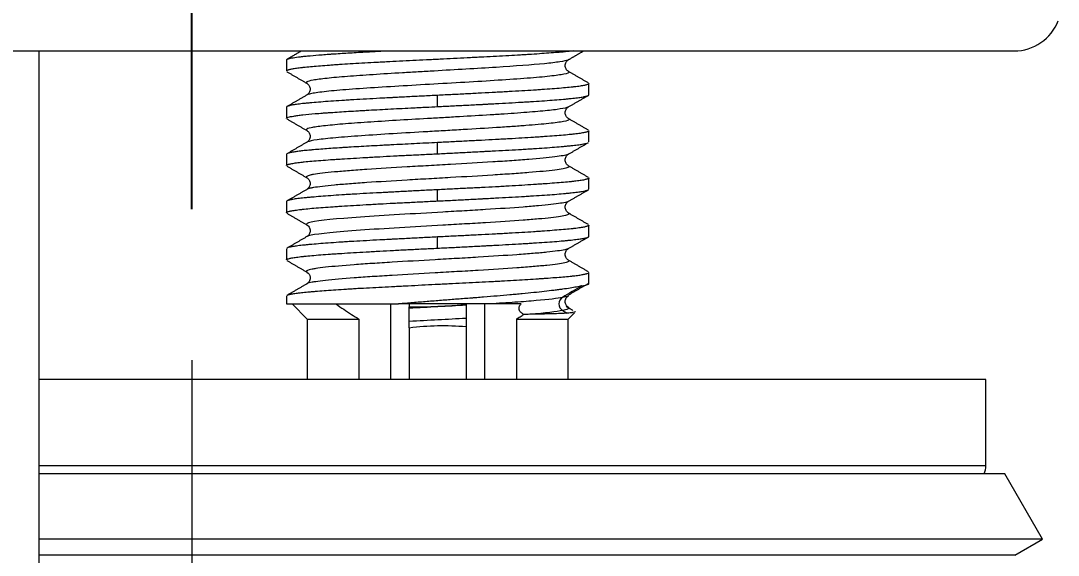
# Model space of a CAD drawing. Extents: x 840 to 1630, y 0 to 579.
# Drawn here: x 1357.6 to 1385.05, y 242.99 to 257.15 of the extents above; entities that cross this region are included whole.
import ezdxf

# ---------------------------------------------------------------- set-up
doc = ezdxf.new("R2010")
doc.units = 0
doc.header["$LTSCALE"] = 10
doc.header["$MEASUREMENT"] = 0
doc.header["$PDMODE"] = 3
doc.header["$PDSIZE"] = -10
doc.linetypes.add('CENTER', pattern=[2, 1.25, -0.25, 0.25, -0.25])
doc.layers.get('0').update_dxf_attribs({"linetype": 'CONTINUOUS'})
doc.layers.get('DEFPOINTS').update_dxf_attribs({"linetype": 'CONTINUOUS'})
doc.layers.add('1', color=7, linetype='CONTINUOUS')
doc.layers.add('BODY', color=7, linetype='CONTINUOUS')
doc.styles.add('Daelim Dimension', font='NanumGothic.ttf')
doc.dimstyles.new('DEFAULT', dxfattribs={"dimscale": 2, "dimtxt": 2, "dimasz": 2, "dimexe": 0, "dimexo": 2, "dimgap": 1, "dimtad": 1, "dimdec": 0, "dimzin": 9, "dimdsep": 46, "dimtxsty": 'Daelim Dimension', "dimcen": 0.5, "dimclrd": 5, "dimclre": 5, "dimclrt": 256, "dimadec": 1, "dimazin": 0, "dimtfac": 1, "dimtdec": 0, "dimtix": 1, "dimtmove": 0, "dimatfit": 3, "dimfxl": 1, "dimtolj": 1, "dimtzin": 1, "dimlwd": 9, "dimlwe": 9, "dimarcsym": 0})

# ---------------------------------------------------------------- blocks, each defined once
blk = doc.blocks.new('*D3')
at = {"color": 5, "lineweight": 9, "ltscale": 0.5, "transparency": 16777216}
for p, q in [((1226.945, 357.844), (1226.945, 224.161)), ((1362.13, 248.164), (1362.13, 224.161)), ((1230.945, 226.161), (1358.13, 226.161))]:
    blk.add_line(p, q, dxfattribs=at)
at = {"color": 5, "ltscale": 0.5, "transparency": 16777216}
for points in [[(1230.945, 226.828), (1230.945, 225.494), (1226.945, 226.161)], [(1358.13, 226.828), (1358.13, 225.494), (1362.13, 226.161)]]:
    blk.add_solid(points, dxfattribs=at)
at = {"layer": 'DEFPOINTS', "color": 0, "ltscale": 0.5, "transparency": 16777216}
for p in [(1226.945, 361.844), (1362.13, 252.164), (1362.13, 226.161)]:
    blk.add_point(p, dxfattribs=at)
at = {"color": 7, "lineweight": -3, "ltscale": 0.5, "transparency": 16777216, "insert": (1294.538, 233.612), "char_height": 10, "attachment_point": 5, "style": 'Daelim Dimension'}
blk.add_mtext('\\A1;135', dxfattribs=at)

msp = doc.modelspace()

# ---------------------------------------------------------------- linework, layer by layer
at = {"layer": '1', "color": 7, "linetype": 'Continuous', "lineweight": 13}
for p, q in [((1362.13, 257.149), (1362.13, 256.351)), ((1368.63, 254.877), (1368.63, 255.174)), ((1368.63, 253.627), (1368.63, 253.924)), ((1368.63, 252.377), (1368.63, 252.674)), ((1368.63, 251.127), (1368.63, 251.424)), ((1367.38, 249.651), (1367.38, 247.651)), ((1369.88, 247.651), (1369.88, 249.651)), ((1383.13, 245.361), (1358.088, 245.361))]:
    msp.add_line(p, q, dxfattribs=at)
at = {"layer": '1', "color": 7, "linetype": 'Continuous', "lineweight": 18}
for p, q in [((1340.38, 256.351), (1362.13, 256.351)), ((1358.088, 186.57), (1358.088, 256.351)), ((1362.13, 256.351), (1383.88, 256.351)), ((1364.63, 256.112), (1364.63, 255.815)), ((1372.63, 255.19), (1372.63, 255.487)), ((1364.63, 254.862), (1364.63, 254.565)), ((1372.63, 253.941), (1372.63, 254.236)), ((1364.63, 253.612), (1364.63, 253.315)), ((1372.63, 252.691), (1372.63, 252.986)), ((1364.63, 252.361), (1364.63, 252.065)), ((1372.63, 251.441), (1372.63, 251.736)), ((1364.63, 251.111), (1364.63, 250.815)), ((1372.63, 250.19), (1372.63, 250.486)), ((1372.63, 250.202), (1372.632, 250.202)), ((1364.63, 249.861), (1364.63, 249.651)), ((1364.63, 249.651), (1367.597, 249.651)), ((1364.78, 249.651), (1365.18, 249.251)), ((1367.88, 249.651), (1367.88, 249.576)), ((1369.38, 249.651), (1369.38, 249.631)), ((1365.18, 249.251), (1365.18, 247.651)), ((1365.18, 249.251), (1366.547, 249.251)), ((1366.547, 249.251), (1366.547, 247.651)), ((1370.713, 249.251), (1370.713, 247.651)), ((1370.713, 249.251), (1372.08, 249.251)), ((1372.08, 249.251), (1372.246, 249.416)), ((1372.08, 247.651), (1372.08, 249.251)), ((1367.88, 249.013), (1367.88, 247.651)), ((1369.38, 249.044), (1369.38, 247.651)), ((1383.13, 247.651), (1358.088, 247.651)), ((1383.13, 245.361), (1383.13, 247.651)), ((1383.63, 245.151), (1358.088, 245.151)), ((1384.63, 243.419), (1383.63, 245.151)), ((1384.63, 243.419), (1358.088, 243.419)), ((1383.896, 242.995), (1384.63, 243.419)), ((1383.896, 242.995), (1358.088, 242.995))]:
    msp.add_line(p, q, dxfattribs=at)
for centre, radius, start, end in [((1383.88, 257.601), 1.25, 270, 338.8978), ((1382.63, 245.361), 0.5, 335.1968, 0)]:
    msp.add_arc(centre, radius, start, end, dxfattribs=at)
for points, knots in [([(1372.236, 256.351), (1372.222, 256.349), (1372.207, 256.347), (1372.138, 256.34), (1372.079, 256.334), (1371.982, 256.325), (1371.949, 256.322), (1371.88, 256.316), (1371.844, 256.313), (1371.734, 256.304), (1371.579, 256.292), (1371.324, 256.274), (1371.139, 256.262), (1371.019, 256.255), (1370.995, 256.253), (1370.946, 256.25), (1370.921, 256.249), (1370.846, 256.244), (1370.795, 256.241), (1370.642, 256.232), (1370.537, 256.226), (1370.323, 256.214), (1370.105, 256.202), (1369.877, 256.191), (1369.732, 256.183), (1369.702, 256.181), (1369.644, 256.178), (1369.556, 256.174), (1369.468, 256.169), (1369.291, 256.16), (1369.054, 256.148), (1368.814, 256.136), (1368.634, 256.127), (1368.544, 256.123), (1368.453, 256.118), (1368.393, 256.115), (1368.362, 256.114), (1368.211, 256.106), (1367.972, 256.095), (1367.62, 256.077), (1367.391, 256.065), (1367.221, 256.056), (1367.165, 256.053), (1367.081, 256.048), (1367.053, 256.047), (1366.997, 256.044), (1366.859, 256.036), (1366.726, 256.028), (1366.519, 256.017), (1366.317, 256.005), (1366.127, 255.993), (1366.012, 255.986), (1365.99, 255.984), (1365.944, 255.981), (1365.922, 255.98), (1365.856, 255.975), (1365.812, 255.972), (1365.686, 255.963), (1365.526, 255.951), (1365.383, 255.939), (1365.249, 255.927), (1365.186, 255.921), (1365.113, 255.913), (1365.098, 255.912), (1365.07, 255.909), (1365.029, 255.904), (1364.991, 255.9), (1364.919, 255.891), (1364.832, 255.879), (1364.766, 255.867), (1364.725, 255.858), (1364.706, 255.854), (1364.69, 255.849), (1364.68, 255.846), (1364.675, 255.845), (1364.654, 255.837), (1364.642, 255.831), (1364.632, 255.822), (1364.63, 255.818), (1364.63, 255.815)], [0, 0, 0, 0, 0.009145, 0.009145, 0.042644, 0.042644, 0.059393, 0.059393, 0.076142, 0.076142, 0.109641, 0.14314, 0.176638, 0.176638, 0.185013, 0.185013, 0.193387, 0.193387, 0.210137, 0.210137, 0.243635, 0.243635, 0.277134, 0.310633, 0.310633, 0.319007, 0.319007, 0.327382, 0.344131, 0.344131, 0.37763, 0.411128, 0.411128, 0.427878, 0.436252, 0.436252, 0.444627, 0.444627, 0.478126, 0.511624, 0.545123, 0.545123, 0.561872, 0.561872, 0.570247, 0.570247, 0.578621, 0.61212, 0.61212, 0.645618, 0.679117, 0.679117, 0.687492, 0.687492, 0.695866, 0.695866, 0.712616, 0.712616, 0.746114, 0.779613, 0.779613, 0.813111, 0.813111, 0.821486, 0.821486, 0.829861, 0.84661, 0.84661, 0.880109, 0.913607, 0.913607, 0.930357, 0.938731, 0.938731, 0.947106, 0.947106, 0.980604, 0.980604, 1, 1, 1, 1]), ([(1364.63, 256.111), (1364.63, 256.114), (1364.631, 256.116), (1364.635, 256.122), (1364.641, 256.127), (1364.655, 256.134), (1364.66, 256.136), (1364.672, 256.141), (1364.679, 256.143), (1364.716, 256.154), (1364.757, 256.163), (1364.862, 256.18), (1364.926, 256.189), (1365.021, 256.2), (1365.04, 256.202), (1365.081, 256.207), (1365.143, 256.213), (1365.211, 256.22), (1365.355, 256.233), (1365.46, 256.242), (1365.632, 256.256), (1365.692, 256.26), (1365.786, 256.267), (1365.817, 256.269), (1365.882, 256.274), (1365.915, 256.276), (1366.081, 256.287), (1366.36, 256.304), (1366.666, 256.322), (1366.866, 256.333), (1366.906, 256.335), (1366.988, 256.34), (1367.068, 256.344), (1367.15, 256.349), (1367.19, 256.351)], [0, 0, 0, 0, 0.0271, 0.0271, 0.082745, 0.082745, 0.110567, 0.110567, 0.13839, 0.13839, 0.24968, 0.24968, 0.360971, 0.360971, 0.388793, 0.388793, 0.416616, 0.472261, 0.472261, 0.583551, 0.583551, 0.639197, 0.639197, 0.667019, 0.667019, 0.694842, 0.694842, 0.806132, 0.917423, 0.917423, 0.945245, 0.945245, 0.973068, 1, 1, 1, 1]), ([(1372.089, 256.117), (1372.084, 256.115), (1372.046, 256.096), (1371.926, 256.069), (1371.746, 256.045), (1371.611, 256.029), (1371.536, 256.021), (1371.124, 255.981), (1370.681, 255.948), (1369.671, 255.884), (1369.103, 255.851), (1368.398, 255.811), (1368.257, 255.803), (1367.978, 255.787), (1367.563, 255.762), (1367.037, 255.73), (1366.681, 255.706), (1366.454, 255.69), (1366.346, 255.682), (1366.038, 255.657), (1365.857, 255.641), (1365.552, 255.609), (1365.429, 255.593), (1365.248, 255.561), (1365.148, 255.532), (1365.152, 255.504), (1365.173, 255.491)], [0, 0, 0, 0, 0.011927, 0.089374, 0.128098, 0.128098, 0.166822, 0.166822, 0.321716, 0.321716, 0.476611, 0.476611, 0.515334, 0.515334, 0.554058, 0.631505, 0.670229, 0.670229, 0.708953, 0.708953, 0.7864, 0.7864, 0.863847, 0.863847, 0.941295, 1, 1, 1, 1]), ([(1372.089, 255.809), (1372.063, 255.825), (1372.024, 255.866), (1371.996, 255.963), (1372.024, 256.06), (1372.063, 256.101), (1372.089, 256.118)], [0, 0, 0, 0, 0.252397, 0.500004, 0.747602, 1, 1, 1, 1]), ([(1372.087, 255.81), (1372.092, 255.807), (1372.097, 255.804), (1372.109, 255.793), (1372.108, 255.784), (1372.071, 255.757), (1371.971, 255.73), (1371.782, 255.703), (1371.637, 255.685), (1371.555, 255.676), (1371.282, 255.649), (1371.065, 255.631), (1370.578, 255.595), (1370.308, 255.577), (1369.445, 255.523), (1368.156, 255.451), (1366.958, 255.379), (1366.221, 255.326), (1366.003, 255.308), (1365.635, 255.272), (1365.484, 255.254), (1365.319, 255.227), (1365.274, 255.218), (1365.209, 255.201), (1365.186, 255.192), (1365.172, 255.184)], [0, 0, 0, 0, 0.013771, 0.013771, 0.056804, 0.056804, 0.14287, 0.185902, 0.185902, 0.228935, 0.228935, 0.315001, 0.315001, 0.401067, 0.401067, 0.573199, 0.745331, 0.745331, 0.831397, 0.831397, 0.917463, 0.917463, 0.960496, 0.960496, 1, 1, 1, 1]), ([(1365.171, 255.493), (1365.198, 255.476), (1365.237, 255.435), (1365.265, 255.338), (1365.237, 255.241), (1365.198, 255.2), (1365.172, 255.184)], [0, 0, 0, 0, 0.252466, 0.50003, 0.74757, 1, 1, 1, 1]), ([(1372.63, 255.487), (1372.63, 255.48), (1372.624, 255.474), (1372.608, 255.466), (1372.604, 255.464), (1372.596, 255.461), (1372.583, 255.456), (1372.566, 255.451), (1372.528, 255.441), (1372.465, 255.428), (1372.377, 255.415), (1372.302, 255.405), (1372.275, 255.402), (1372.233, 255.397), (1372.219, 255.396), (1372.189, 255.392), (1372.113, 255.384), (1372.029, 255.376), (1371.885, 255.363), (1371.807, 255.357), (1371.642, 255.344), (1371.554, 255.337), (1371.437, 255.329), (1371.414, 255.327), (1371.366, 255.324), (1371.294, 255.319), (1371.22, 255.314), (1371.068, 255.304), (1370.859, 255.291), (1370.635, 255.279), (1370.462, 255.269), (1370.403, 255.266), (1370.313, 255.261), (1370.283, 255.259), (1370.223, 255.256), (1370.193, 255.254), (1370.042, 255.246), (1369.796, 255.233), (1369.543, 255.22), (1369.351, 255.21), (1369.286, 255.207), (1369.157, 255.2), (1369.091, 255.197), (1368.894, 255.187), (1368.762, 255.181), (1368.63, 255.174)], [0, 0, 0, 0, 0.061707, 0.061707, 0.077345, 0.077345, 0.092983, 0.12426, 0.12426, 0.186813, 0.249366, 0.249366, 0.280642, 0.280642, 0.29628, 0.29628, 0.311918, 0.374471, 0.374471, 0.437024, 0.437024, 0.499577, 0.499577, 0.515215, 0.515215, 0.530853, 0.56213, 0.56213, 0.624683, 0.687236, 0.687236, 0.718512, 0.718512, 0.73415, 0.73415, 0.749789, 0.749789, 0.812341, 0.874894, 0.874894, 0.906171, 0.906171, 0.937447, 0.937447, 1, 1, 1, 1]), ([(1368.63, 255.174), (1368.498, 255.168), (1368.367, 255.161), (1368.107, 255.148), (1367.978, 255.142), (1367.723, 255.129), (1367.596, 255.122), (1367.439, 255.114), (1367.408, 255.112), (1367.345, 255.109), (1367.314, 255.107), (1367.221, 255.102), (1367.159, 255.099), (1366.978, 255.089), (1366.742, 255.076), (1366.518, 255.064), (1366.355, 255.054), (1366.275, 255.049), (1366.196, 255.044), (1366.144, 255.041), (1366.118, 255.039), (1365.991, 255.031), (1365.797, 255.018), (1365.535, 254.998), (1365.379, 254.985), (1365.287, 254.977), (1365.269, 254.975), (1365.234, 254.972), (1365.217, 254.97), (1365.166, 254.966), (1365.133, 254.962), (1365.041, 254.953), (1364.985, 254.946), (1364.885, 254.934), (1364.841, 254.927), (1364.784, 254.917), (1364.767, 254.914), (1364.735, 254.907), (1364.72, 254.904), (1364.682, 254.894), (1364.662, 254.887), (1364.637, 254.874), (1364.63, 254.868), (1364.63, 254.861), (1364.63, 254.861), (1364.63, 254.861)], [0, 0, 0, 0, 0.062447, 0.062447, 0.124895, 0.124895, 0.187342, 0.187342, 0.202954, 0.202954, 0.218566, 0.218566, 0.249789, 0.249789, 0.312237, 0.374684, 0.374684, 0.405908, 0.421519, 0.421519, 0.437131, 0.437131, 0.499578, 0.562026, 0.624473, 0.624473, 0.640085, 0.640085, 0.655697, 0.655697, 0.68692, 0.68692, 0.749368, 0.749368, 0.811815, 0.811815, 0.843039, 0.843039, 0.874262, 0.874262, 0.93671, 0.93671, 0.999157, 0.999157, 1, 1, 1, 1]), ([(1368.63, 254.877), (1368.762, 254.884), (1368.893, 254.89), (1369.153, 254.903), (1369.282, 254.91), (1369.538, 254.923), (1369.664, 254.929), (1369.821, 254.937), (1369.853, 254.939), (1369.915, 254.942), (1369.947, 254.944), (1370.04, 254.949), (1370.101, 254.952), (1370.283, 254.962), (1370.519, 254.975), (1370.742, 254.988), (1370.905, 254.998), (1370.986, 255.002), (1371.064, 255.007), (1371.116, 255.011), (1371.142, 255.012), (1371.269, 255.02), (1371.366, 255.027), (1371.551, 255.04), (1371.726, 255.053), (1371.882, 255.066), (1371.973, 255.074), (1371.991, 255.076), (1372.027, 255.079), (1372.044, 255.081), (1372.095, 255.086), (1372.127, 255.089), (1372.22, 255.099), (1372.275, 255.105), (1372.375, 255.118), (1372.419, 255.124), (1372.476, 255.134), (1372.494, 255.137), (1372.526, 255.144), (1372.54, 255.147), (1372.579, 255.157), (1372.598, 255.164), (1372.624, 255.177), (1372.63, 255.183), (1372.63, 255.19), (1372.63, 255.19), (1372.63, 255.19)], [0, 0, 0, 0, 0.062447, 0.062447, 0.124895, 0.124895, 0.187342, 0.187342, 0.202954, 0.202954, 0.218565, 0.218565, 0.249789, 0.249789, 0.312236, 0.374684, 0.374684, 0.405907, 0.421519, 0.421519, 0.437131, 0.437131, 0.499578, 0.499578, 0.562025, 0.624473, 0.624473, 0.640085, 0.640085, 0.655696, 0.655696, 0.68692, 0.68692, 0.749367, 0.749367, 0.811815, 0.811815, 0.843038, 0.843038, 0.874262, 0.874262, 0.936709, 0.936709, 0.999156, 0.999156, 1, 1, 1, 1]), ([(1364.63, 254.565), (1364.63, 254.568), (1364.632, 254.571), (1364.635, 254.575), (1364.639, 254.578), (1364.64, 254.579), (1364.651, 254.586), (1364.663, 254.591), (1364.712, 254.606), (1364.761, 254.616), (1364.857, 254.632), (1364.893, 254.637), (1364.954, 254.645), (1364.975, 254.648), (1365.019, 254.653), (1365.042, 254.656), (1365.161, 254.669), (1365.269, 254.679), (1365.453, 254.695), (1365.518, 254.7), (1365.62, 254.708), (1365.655, 254.71), (1365.727, 254.715), (1365.763, 254.718), (1365.949, 254.731), (1366.107, 254.742), (1366.36, 254.757), (1366.447, 254.763), (1366.581, 254.77), (1366.649, 254.774), (1366.718, 254.778), (1366.764, 254.781), (1366.788, 254.782), (1366.999, 254.794), (1367.192, 254.804), (1367.588, 254.825), (1367.792, 254.835), (1368.052, 254.849), (1368.104, 254.851), (1368.209, 254.856), (1368.262, 254.859), (1368.419, 254.867), (1368.525, 254.872), (1368.63, 254.877)], [0, 0, 0, 0, 0.023951, 0.036465, 0.036465, 0.048978, 0.048978, 0.099032, 0.099032, 0.19914, 0.19914, 0.249193, 0.249193, 0.27422, 0.27422, 0.299247, 0.299247, 0.399355, 0.399355, 0.449408, 0.449408, 0.474435, 0.474435, 0.499462, 0.499462, 0.59957, 0.59957, 0.649624, 0.649624, 0.67465, 0.687164, 0.687164, 0.699677, 0.699677, 0.799785, 0.799785, 0.899892, 0.899892, 0.924919, 0.924919, 0.949946, 0.949946, 1, 1, 1, 1]), ([(1372.089, 254.868), (1372.079, 254.862), (1372.024, 254.84), (1371.907, 254.817), (1371.731, 254.793), (1371.664, 254.785), (1371.516, 254.769), (1371.271, 254.745), (1370.866, 254.712), (1370.514, 254.688), (1370.271, 254.672), (1369.893, 254.648), (1369.348, 254.616), (1368.926, 254.591), (1368.644, 254.575), (1368.503, 254.567), (1367.8, 254.527), (1367.248, 254.494), (1366.652, 254.454), (1366.537, 254.446), (1366.319, 254.43), (1366.009, 254.405), (1365.753, 254.381), (1365.543, 254.357), (1365.48, 254.349), (1365.371, 254.333), (1365.232, 254.309), (1365.145, 254.276), (1365.156, 254.252), (1365.17, 254.243), (1365.171, 254.243), (1365.172, 254.242)], [0, 0, 0, 0, 0.028578, 0.106025, 0.106025, 0.144749, 0.144749, 0.183473, 0.26092, 0.299644, 0.299644, 0.338367, 0.415815, 0.454538, 0.454538, 0.493262, 0.493262, 0.648157, 0.648157, 0.68688, 0.68688, 0.725604, 0.803051, 0.803051, 0.841775, 0.841775, 0.880499, 0.957946, 0.99667, 0.99667, 1, 1, 1, 1]), ([(1372.09, 254.559), (1372.063, 254.575), (1372.024, 254.616), (1371.996, 254.713), (1372.024, 254.811), (1372.063, 254.851), (1372.089, 254.868)], [0, 0, 0, 0, 0.252428, 0.50004, 0.747608, 1, 1, 1, 1]), ([(1372.091, 254.558), (1372.103, 254.551), (1372.108, 254.543), (1372.097, 254.517), (1372.023, 254.49), (1371.857, 254.464), (1371.727, 254.446), (1371.652, 254.437), (1371.401, 254.41), (1371.094, 254.383), (1370.725, 254.356), (1370.467, 254.338), (1370.331, 254.329), (1369.911, 254.302), (1369.461, 254.275), (1368.993, 254.248), (1368.68, 254.23), (1368.523, 254.221), (1368.054, 254.194), (1367.745, 254.176), (1367.154, 254.14), (1366.873, 254.122), (1366.362, 254.086), (1365.901, 254.05), (1365.57, 254.015), (1365.319, 253.979), (1365.234, 253.961), (1365.183, 253.94), (1365.177, 253.937), (1365.172, 253.934)], [0, 0, 0, 0, 0.036606, 0.036606, 0.122939, 0.166106, 0.166106, 0.209272, 0.209272, 0.295606, 0.338772, 0.338772, 0.381939, 0.381939, 0.468273, 0.511439, 0.511439, 0.554606, 0.554606, 0.640939, 0.640939, 0.727273, 0.727273, 0.813606, 0.89994, 0.89994, 0.986273, 0.986273, 1, 1, 1, 1]), ([(1365.171, 254.243), (1365.197, 254.226), (1365.237, 254.186), (1365.265, 254.088), (1365.237, 253.991), (1365.198, 253.95), (1365.172, 253.934)], [0, 0, 0, 0, 0.252467, 0.500056, 0.747599, 1, 1, 1, 1]), ([(1372.63, 254.237), (1372.63, 254.23), (1372.624, 254.224), (1372.608, 254.215), (1372.604, 254.214), (1372.596, 254.21), (1372.583, 254.205), (1372.566, 254.201), (1372.528, 254.191), (1372.465, 254.178), (1372.377, 254.165), (1372.302, 254.156), (1372.275, 254.152), (1372.233, 254.148), (1372.219, 254.146), (1372.189, 254.143), (1372.113, 254.134), (1371.962, 254.12), (1371.807, 254.106), (1371.642, 254.093), (1371.554, 254.087), (1371.437, 254.079), (1371.414, 254.077), (1371.366, 254.074), (1371.294, 254.069), (1371.22, 254.064), (1371.068, 254.054), (1370.963, 254.048), (1370.747, 254.035), (1370.635, 254.029), (1370.462, 254.019), (1370.403, 254.016), (1370.313, 254.011), (1370.283, 254.009), (1370.223, 254.006), (1370.193, 254.004), (1370.042, 253.996), (1369.796, 253.983), (1369.543, 253.97), (1369.351, 253.96), (1369.286, 253.957), (1369.157, 253.95), (1369.091, 253.947), (1368.894, 253.937), (1368.762, 253.931), (1368.63, 253.924)], [0, 0, 0, 0, 0.061708, 0.061708, 0.077346, 0.077346, 0.092985, 0.124261, 0.124261, 0.186814, 0.249367, 0.249367, 0.280643, 0.280643, 0.296281, 0.296281, 0.311919, 0.374472, 0.437025, 0.437025, 0.499578, 0.499578, 0.515216, 0.515216, 0.530854, 0.562131, 0.562131, 0.624683, 0.624683, 0.687236, 0.687236, 0.718512, 0.718512, 0.734151, 0.734151, 0.749789, 0.749789, 0.812342, 0.874894, 0.874894, 0.906171, 0.906171, 0.937447, 0.937447, 1, 1, 1, 1]), ([(1368.63, 253.924), (1368.419, 253.914), (1368.21, 253.903), (1367.799, 253.882), (1367.596, 253.872), (1367.345, 253.859), (1367.295, 253.856), (1367.196, 253.851), (1367.148, 253.848), (1367.002, 253.841), (1366.907, 253.835), (1366.629, 253.82), (1366.451, 253.81), (1366.238, 253.797), (1366.196, 253.794), (1366.134, 253.79), (1366.114, 253.789), (1366.073, 253.786), (1365.972, 253.78), (1365.876, 253.773), (1365.655, 253.757), (1365.519, 253.747), (1365.365, 253.734), (1365.32, 253.73), (1365.277, 253.726), (1365.248, 253.724), (1365.234, 253.722), (1365.165, 253.716), (1365.114, 253.711), (1365.019, 253.701), (1364.975, 253.695), (1364.896, 253.685), (1364.823, 253.674), (1364.766, 253.664), (1364.729, 253.656), (1364.718, 253.653), (1364.697, 253.648), (1364.688, 253.645), (1364.647, 253.632), (1364.63, 253.622), (1364.63, 253.612), (1364.63, 253.612), (1364.63, 253.611)], [0, 0, 0, 0, 0.0999, 0.0999, 0.1998, 0.1998, 0.224775, 0.224775, 0.24975, 0.24975, 0.2997, 0.2997, 0.399601, 0.399601, 0.424576, 0.424576, 0.437063, 0.437063, 0.449551, 0.499501, 0.499501, 0.599401, 0.599401, 0.624376, 0.636863, 0.636863, 0.649351, 0.649351, 0.699301, 0.699301, 0.749251, 0.749251, 0.799201, 0.849151, 0.849151, 0.874126, 0.874126, 0.899101, 0.899101, 0.999001, 0.999001, 1, 1, 1, 1]), ([(1368.63, 253.627), (1368.762, 253.634), (1368.893, 253.64), (1369.153, 253.654), (1369.411, 253.667), (1369.664, 253.68), (1369.821, 253.689), (1369.853, 253.69), (1369.915, 253.694), (1369.946, 253.695), (1370.04, 253.7), (1370.101, 253.704), (1370.283, 253.713), (1370.519, 253.726), (1370.742, 253.738), (1370.905, 253.748), (1370.986, 253.753), (1371.064, 253.757), (1371.116, 253.761), (1371.142, 253.762), (1371.269, 253.77), (1371.366, 253.777), (1371.551, 253.79), (1371.726, 253.804), (1371.882, 253.817), (1371.973, 253.825), (1371.991, 253.827), (1372.027, 253.83), (1372.044, 253.832), (1372.095, 253.837), (1372.127, 253.84), (1372.22, 253.85), (1372.331, 253.863), (1372.419, 253.875), (1372.476, 253.885), (1372.494, 253.888), (1372.526, 253.894), (1372.54, 253.897), (1372.579, 253.907), (1372.598, 253.914), (1372.612, 253.921), (1372.612, 253.921), (1372.613, 253.921)], [0, 0, 0, 0, 0.066412, 0.066412, 0.132824, 0.199236, 0.199236, 0.215839, 0.215839, 0.232442, 0.232442, 0.265648, 0.265648, 0.332061, 0.398473, 0.398473, 0.431679, 0.448282, 0.448282, 0.464885, 0.464885, 0.531297, 0.531297, 0.597709, 0.664121, 0.664121, 0.680724, 0.680724, 0.697327, 0.697327, 0.730533, 0.730533, 0.796945, 0.863357, 0.863357, 0.896564, 0.896564, 0.92977, 0.92977, 0.996182, 0.996182, 1, 1, 1, 1]), ([(1364.63, 253.316), (1364.63, 253.322), (1364.637, 253.328), (1364.652, 253.336), (1364.656, 253.338), (1364.664, 253.341), (1364.677, 253.346), (1364.694, 253.35), (1364.732, 253.36), (1364.764, 253.367), (1364.84, 253.38), (1364.883, 253.387), (1364.958, 253.397), (1364.985, 253.4), (1365.027, 253.405), (1365.042, 253.407), (1365.071, 253.41), (1365.147, 253.419), (1365.298, 253.433), (1365.453, 253.446), (1365.619, 253.459), (1365.706, 253.465), (1365.823, 253.473), (1365.847, 253.474), (1365.894, 253.478), (1365.967, 253.482), (1366.041, 253.487), (1366.192, 253.497), (1366.297, 253.503), (1366.514, 253.517), (1366.625, 253.523), (1366.799, 253.533), (1366.857, 253.537), (1366.947, 253.542), (1366.977, 253.544), (1367.037, 253.547), (1367.067, 253.549), (1367.219, 253.557), (1367.465, 253.57), (1367.717, 253.583), (1367.909, 253.592), (1367.974, 253.595), (1368.104, 253.602), (1368.169, 253.605), (1368.366, 253.614), (1368.498, 253.621), (1368.63, 253.627)], [0, 0, 0, 0, 0.061708, 0.061708, 0.077346, 0.077346, 0.092984, 0.124261, 0.124261, 0.186813, 0.186813, 0.249366, 0.249366, 0.280643, 0.280643, 0.296281, 0.296281, 0.311919, 0.374472, 0.437025, 0.437025, 0.499577, 0.499577, 0.515216, 0.515216, 0.530854, 0.56213, 0.56213, 0.624683, 0.624683, 0.687236, 0.687236, 0.718512, 0.718512, 0.734151, 0.734151, 0.749789, 0.749789, 0.812342, 0.874894, 0.874894, 0.906171, 0.906171, 0.937447, 0.937447, 1, 1, 1, 1]), ([(1372.088, 253.617), (1372.084, 253.614), (1372.079, 253.612), (1372.021, 253.588), (1371.902, 253.566), (1371.55, 253.521), (1371.318, 253.499), (1370.97, 253.472), (1370.898, 253.466), (1370.748, 253.455), (1370.515, 253.438), (1369.923, 253.4), (1369.355, 253.366), (1368.875, 253.339), (1368.778, 253.333), (1368.585, 253.322), (1368.295, 253.306), (1367.624, 253.267), (1366.992, 253.228), (1366.595, 253.2), (1366.442, 253.189), (1366.368, 253.184), (1366.153, 253.167), (1365.758, 253.134), (1365.427, 253.095), (1365.286, 253.068), (1365.238, 253.057), (1365.218, 253.051), (1365.17, 253.034), (1365.146, 253.017), (1365.162, 252.999), (1365.173, 252.993)], [0, 0, 0, 0, 0.010535, 0.010535, 0.116952, 0.116952, 0.223369, 0.223369, 0.249973, 0.249973, 0.276577, 0.329786, 0.436203, 0.436203, 0.462807, 0.462807, 0.489411, 0.54262, 0.649037, 0.675641, 0.675641, 0.702245, 0.702245, 0.755454, 0.861871, 0.888475, 0.888475, 0.915079, 0.915079, 0.968288, 1, 1, 1, 1]), ([(1372.088, 253.309), (1372.062, 253.325), (1372.023, 253.365), (1371.995, 253.463), (1372.023, 253.56), (1372.062, 253.601), (1372.089, 253.617)], [0, 0, 0, 0, 0.252367, 0.499879, 0.747486, 1, 1, 1, 1]), ([(1372.09, 253.308), (1372.115, 253.293), (1372.11, 253.277), (1372.021, 253.24), (1371.902, 253.218), (1371.55, 253.173), (1371.318, 253.151), (1370.97, 253.124), (1370.898, 253.118), (1370.748, 253.107), (1370.515, 253.09), (1369.923, 253.052), (1369.356, 253.018), (1368.875, 252.991), (1368.779, 252.985), (1368.585, 252.974), (1368.296, 252.958), (1367.625, 252.919), (1366.992, 252.88), (1366.595, 252.852), (1366.442, 252.841), (1366.368, 252.836), (1366.153, 252.819), (1365.758, 252.786), (1365.427, 252.747), (1365.286, 252.72), (1365.238, 252.709), (1365.218, 252.703), (1365.19, 252.693), (1365.179, 252.689), (1365.172, 252.684)], [0, 0, 0, 0, 0.07368, 0.07368, 0.180154, 0.180154, 0.286627, 0.286627, 0.313246, 0.313246, 0.339864, 0.393101, 0.499575, 0.499575, 0.526193, 0.526193, 0.552811, 0.606048, 0.712522, 0.73914, 0.73914, 0.765759, 0.765759, 0.818995, 0.925469, 0.952087, 0.952087, 0.978706, 0.978706, 1, 1, 1, 1]), ([(1365.173, 252.993), (1365.199, 252.977), (1365.238, 252.936), (1365.266, 252.839), (1365.238, 252.741), (1365.199, 252.701), (1365.172, 252.684)], [0, 0, 0, 0, 0.252391, 0.499886, 0.747466, 1, 1, 1, 1]), ([(1372.63, 252.986), (1372.63, 252.98), (1372.624, 252.974), (1372.608, 252.966), (1372.604, 252.964), (1372.596, 252.961), (1372.583, 252.956), (1372.566, 252.951), (1372.528, 252.941), (1372.465, 252.928), (1372.377, 252.914), (1372.302, 252.904), (1372.276, 252.901), (1372.233, 252.896), (1372.219, 252.894), (1372.189, 252.891), (1372.113, 252.883), (1371.962, 252.868), (1371.807, 252.856), (1371.642, 252.843), (1371.554, 252.837), (1371.437, 252.829), (1371.414, 252.827), (1371.366, 252.824), (1371.342, 252.823), (1371.269, 252.818), (1371.219, 252.814), (1371.068, 252.805), (1370.859, 252.791), (1370.635, 252.778), (1370.462, 252.768), (1370.403, 252.764), (1370.314, 252.759), (1370.284, 252.758), (1370.223, 252.754), (1370.193, 252.753), (1370.042, 252.745), (1369.796, 252.732), (1369.543, 252.719), (1369.351, 252.71), (1369.286, 252.707), (1369.157, 252.7), (1369.091, 252.697), (1368.894, 252.688), (1368.762, 252.681), (1368.63, 252.674)], [0, 0, 0, 0, 0.061709, 0.061709, 0.077347, 0.077347, 0.092986, 0.124262, 0.124262, 0.186815, 0.249367, 0.249367, 0.280644, 0.280644, 0.296282, 0.296282, 0.31192, 0.374473, 0.437026, 0.437026, 0.499578, 0.499578, 0.515216, 0.515216, 0.530855, 0.530855, 0.562131, 0.562131, 0.624684, 0.687236, 0.687236, 0.718513, 0.718513, 0.734151, 0.734151, 0.749789, 0.749789, 0.812342, 0.874895, 0.874895, 0.906171, 0.906171, 0.937447, 0.937447, 1, 1, 1, 1]), ([(1368.63, 252.674), (1368.498, 252.668), (1368.367, 252.661), (1368.107, 252.648), (1367.85, 252.634), (1367.596, 252.621), (1367.439, 252.613), (1367.408, 252.611), (1367.345, 252.608), (1367.314, 252.606), (1367.221, 252.601), (1367.159, 252.598), (1366.978, 252.589), (1366.742, 252.576), (1366.518, 252.563), (1366.355, 252.554), (1366.275, 252.549), (1366.196, 252.544), (1366.144, 252.541), (1366.118, 252.539), (1365.991, 252.531), (1365.894, 252.524), (1365.709, 252.511), (1365.535, 252.498), (1365.379, 252.484), (1365.287, 252.476), (1365.269, 252.474), (1365.234, 252.471), (1365.217, 252.469), (1365.166, 252.465), (1365.133, 252.461), (1365.041, 252.452), (1364.929, 252.439), (1364.841, 252.427), (1364.784, 252.417), (1364.767, 252.414), (1364.735, 252.408), (1364.72, 252.404), (1364.682, 252.394), (1364.662, 252.388), (1364.637, 252.374), (1364.63, 252.368), (1364.63, 252.361), (1364.63, 252.361), (1364.63, 252.361)], [0, 0, 0, 0, 0.062447, 0.062447, 0.124895, 0.187342, 0.187342, 0.202954, 0.202954, 0.218566, 0.218566, 0.249789, 0.249789, 0.312237, 0.374684, 0.374684, 0.405907, 0.421519, 0.421519, 0.437131, 0.437131, 0.499578, 0.499578, 0.562026, 0.624473, 0.624473, 0.640085, 0.640085, 0.655697, 0.655697, 0.68692, 0.68692, 0.749368, 0.811815, 0.811815, 0.843039, 0.843039, 0.874262, 0.874262, 0.93671, 0.93671, 0.999157, 0.999157, 1, 1, 1, 1]), ([(1368.63, 252.377), (1368.762, 252.384), (1368.893, 252.39), (1369.153, 252.403), (1369.411, 252.417), (1369.664, 252.43), (1369.821, 252.439), (1369.853, 252.44), (1369.915, 252.444), (1369.946, 252.445), (1370.04, 252.45), (1370.101, 252.454), (1370.283, 252.463), (1370.519, 252.476), (1370.742, 252.489), (1370.905, 252.498), (1370.986, 252.503), (1371.064, 252.508), (1371.116, 252.511), (1371.142, 252.512), (1371.269, 252.52), (1371.366, 252.527), (1371.551, 252.54), (1371.726, 252.553), (1371.882, 252.567), (1371.973, 252.575), (1371.991, 252.577), (1372.027, 252.58), (1372.044, 252.582), (1372.095, 252.587), (1372.127, 252.59), (1372.22, 252.6), (1372.331, 252.613), (1372.419, 252.625), (1372.476, 252.635), (1372.494, 252.638), (1372.526, 252.644), (1372.54, 252.648), (1372.579, 252.657), (1372.598, 252.663), (1372.614, 252.671), (1372.616, 252.673), (1372.618, 252.674)], [0, 0, 0, 0, 0.065699, 0.065699, 0.131397, 0.197096, 0.197096, 0.213521, 0.213521, 0.229945, 0.229945, 0.262795, 0.262795, 0.328494, 0.394192, 0.394192, 0.427042, 0.443466, 0.443466, 0.459891, 0.459891, 0.52559, 0.52559, 0.591288, 0.656987, 0.656987, 0.673412, 0.673412, 0.689836, 0.689836, 0.722686, 0.722686, 0.788384, 0.854083, 0.854083, 0.886932, 0.886932, 0.919782, 0.919782, 0.985481, 0.985481, 1, 1, 1, 1]), ([(1364.63, 252.066), (1364.63, 252.072), (1364.637, 252.078), (1364.652, 252.086), (1364.656, 252.088), (1364.664, 252.091), (1364.677, 252.096), (1364.694, 252.101), (1364.732, 252.11), (1364.764, 252.117), (1364.84, 252.13), (1364.883, 252.136), (1364.958, 252.147), (1364.985, 252.15), (1365.027, 252.155), (1365.042, 252.157), (1365.071, 252.16), (1365.147, 252.169), (1365.298, 252.183), (1365.453, 252.196), (1365.619, 252.209), (1365.706, 252.215), (1365.823, 252.223), (1365.847, 252.225), (1365.894, 252.228), (1365.967, 252.233), (1366.041, 252.237), (1366.192, 252.247), (1366.297, 252.253), (1366.514, 252.266), (1366.625, 252.273), (1366.799, 252.283), (1366.857, 252.287), (1366.947, 252.292), (1366.977, 252.293), (1367.037, 252.297), (1367.067, 252.298), (1367.219, 252.307), (1367.465, 252.32), (1367.717, 252.333), (1367.909, 252.342), (1367.974, 252.346), (1368.104, 252.352), (1368.169, 252.355), (1368.366, 252.365), (1368.498, 252.371), (1368.63, 252.377)], [0, 0, 0, 0, 0.061708, 0.061708, 0.077346, 0.077346, 0.092984, 0.124261, 0.124261, 0.186813, 0.186813, 0.249366, 0.249366, 0.280643, 0.280643, 0.296281, 0.296281, 0.311919, 0.374472, 0.437025, 0.437025, 0.499577, 0.499577, 0.515216, 0.515216, 0.530854, 0.56213, 0.56213, 0.624683, 0.624683, 0.687236, 0.687236, 0.718512, 0.718512, 0.734151, 0.734151, 0.749789, 0.749789, 0.812342, 0.874894, 0.874894, 0.906171, 0.906171, 0.937447, 0.937447, 1, 1, 1, 1]), ([(1372.093, 252.37), (1372.09, 252.368), (1372.088, 252.366), (1372.074, 252.359), (1371.998, 252.332), (1371.752, 252.293), (1371.363, 252.254), (1371.168, 252.238), (1371.033, 252.227), (1370.962, 252.221), (1370.594, 252.193), (1370.088, 252.16), (1369.53, 252.127), (1369.152, 252.105), (1368.96, 252.094), (1367.995, 252.038), (1367.212, 251.994), (1365.962, 251.906), (1365.495, 251.861), (1365.232, 251.806), (1365.195, 251.795), (1365.155, 251.773), (1365.15, 251.759), (1365.168, 251.745), (1365.173, 251.743)], [0, 0, 0, 0, 0.007521, 0.007521, 0.034004, 0.139936, 0.192902, 0.219385, 0.219385, 0.245868, 0.245868, 0.3518, 0.404767, 0.404767, 0.457733, 0.457733, 0.669597, 0.669597, 0.881461, 0.881461, 0.934427, 0.934427, 0.987393, 1, 1, 1, 1]), ([(1372.089, 252.058), (1372.061, 252.076), (1372.021, 252.119), (1371.995, 252.219), (1372.027, 252.314), (1372.065, 252.353), (1372.091, 252.368)], [0, 0, 0, 0, 0.259784, 0.509629, 0.754952, 1, 1, 1, 1]), ([(1372.085, 252.061), (1372.102, 252.052), (1372.113, 252.037), (1372.095, 252.022), (1372.074, 252.011), (1371.999, 251.984), (1371.752, 251.945), (1371.363, 251.906), (1371.168, 251.889), (1371.033, 251.878), (1370.962, 251.873), (1370.594, 251.845), (1370.088, 251.812), (1369.53, 251.779), (1369.152, 251.757), (1368.96, 251.746), (1367.995, 251.69), (1367.212, 251.646), (1365.962, 251.557), (1365.495, 251.513), (1365.232, 251.458), (1365.195, 251.447), (1365.173, 251.434), (1365.171, 251.433), (1365.169, 251.432)], [0, 0, 0, 0, 0.043309, 0.069716, 0.069716, 0.096124, 0.201754, 0.254569, 0.280976, 0.280976, 0.307384, 0.307384, 0.413014, 0.465829, 0.465829, 0.518644, 0.518644, 0.729904, 0.729904, 0.941165, 0.941165, 0.99398, 0.99398, 1, 1, 1, 1]), ([(1365.173, 251.743), (1365.205, 251.721), (1365.248, 251.673), (1365.265, 251.564), (1365.227, 251.478), (1365.192, 251.445), (1365.171, 251.434)], [0, 0, 0, 0, 0.286266, 0.544407, 0.781453, 1, 1, 1, 1]), ([(1372.63, 251.736), (1372.63, 251.73), (1372.624, 251.724), (1372.608, 251.716), (1372.604, 251.714), (1372.596, 251.711), (1372.583, 251.706), (1372.566, 251.701), (1372.528, 251.691), (1372.465, 251.678), (1372.377, 251.664), (1372.302, 251.654), (1372.276, 251.651), (1372.233, 251.646), (1372.219, 251.644), (1372.189, 251.641), (1372.113, 251.633), (1371.962, 251.619), (1371.807, 251.606), (1371.642, 251.594), (1371.554, 251.587), (1371.437, 251.579), (1371.414, 251.578), (1371.366, 251.574), (1371.294, 251.569), (1371.219, 251.564), (1371.068, 251.554), (1370.859, 251.541), (1370.635, 251.528), (1370.462, 251.518), (1370.403, 251.514), (1370.314, 251.509), (1370.284, 251.508), (1370.223, 251.504), (1370.193, 251.503), (1370.042, 251.495), (1369.796, 251.482), (1369.543, 251.469), (1369.351, 251.46), (1369.286, 251.457), (1369.157, 251.451), (1369.091, 251.447), (1368.894, 251.438), (1368.762, 251.431), (1368.63, 251.424)], [0, 0, 0, 0, 0.061708, 0.061708, 0.077346, 0.077346, 0.092984, 0.124261, 0.124261, 0.186814, 0.249366, 0.249366, 0.280643, 0.280643, 0.296281, 0.296281, 0.311919, 0.374472, 0.437025, 0.437025, 0.499578, 0.499578, 0.515216, 0.515216, 0.530854, 0.56213, 0.56213, 0.624683, 0.687236, 0.687236, 0.718512, 0.718512, 0.734151, 0.734151, 0.749789, 0.749789, 0.812342, 0.874894, 0.874894, 0.906171, 0.906171, 0.937447, 0.937447, 1, 1, 1, 1]), ([(1368.63, 251.424), (1368.498, 251.418), (1368.367, 251.411), (1368.107, 251.397), (1367.85, 251.384), (1367.596, 251.371), (1367.439, 251.363), (1367.408, 251.361), (1367.345, 251.358), (1367.314, 251.356), (1367.221, 251.351), (1367.159, 251.348), (1366.978, 251.339), (1366.742, 251.326), (1366.518, 251.314), (1366.355, 251.304), (1366.302, 251.301), (1366.222, 251.296), (1366.196, 251.294), (1366.144, 251.291), (1366.118, 251.289), (1365.991, 251.281), (1365.894, 251.274), (1365.71, 251.261), (1365.535, 251.247), (1365.379, 251.234), (1365.287, 251.226), (1365.269, 251.224), (1365.234, 251.221), (1365.217, 251.22), (1365.166, 251.215), (1365.133, 251.212), (1365.041, 251.202), (1364.929, 251.189), (1364.841, 251.177), (1364.784, 251.167), (1364.767, 251.164), (1364.735, 251.158), (1364.72, 251.154), (1364.682, 251.144), (1364.662, 251.138), (1364.647, 251.129), (1364.645, 251.128), (1364.643, 251.127)], [0, 0, 0, 0, 0.06577, 0.06577, 0.13154, 0.19731, 0.19731, 0.213753, 0.213753, 0.230195, 0.230195, 0.26308, 0.26308, 0.32885, 0.39462, 0.39462, 0.427505, 0.427505, 0.443948, 0.443948, 0.46039, 0.46039, 0.52616, 0.52616, 0.59193, 0.657701, 0.657701, 0.674143, 0.674143, 0.690586, 0.690586, 0.723471, 0.723471, 0.789241, 0.855011, 0.855011, 0.887896, 0.887896, 0.920781, 0.920781, 0.986551, 0.986551, 1, 1, 1, 1]), ([(1368.63, 251.127), (1368.762, 251.134), (1368.893, 251.14), (1369.153, 251.153), (1369.411, 251.166), (1369.664, 251.18), (1369.821, 251.188), (1369.853, 251.19), (1369.915, 251.193), (1369.946, 251.195), (1370.04, 251.2), (1370.101, 251.203), (1370.283, 251.213), (1370.519, 251.226), (1370.742, 251.239), (1370.905, 251.248), (1370.986, 251.253), (1371.064, 251.258), (1371.116, 251.261), (1371.142, 251.263), (1371.269, 251.271), (1371.366, 251.277), (1371.551, 251.29), (1371.638, 251.296), (1371.804, 251.31), (1371.882, 251.317), (1371.973, 251.325), (1371.991, 251.327), (1372.027, 251.33), (1372.044, 251.332), (1372.095, 251.337), (1372.127, 251.34), (1372.22, 251.35), (1372.331, 251.363), (1372.419, 251.376), (1372.476, 251.385), (1372.494, 251.388), (1372.526, 251.395), (1372.54, 251.398), (1372.579, 251.407), (1372.598, 251.414), (1372.624, 251.426), (1372.63, 251.433), (1372.63, 251.44), (1372.63, 251.44), (1372.63, 251.44)], [0, 0, 0, 0, 0.062447, 0.062447, 0.124895, 0.187342, 0.187342, 0.202954, 0.202954, 0.218566, 0.218566, 0.249789, 0.249789, 0.312237, 0.374684, 0.374684, 0.405908, 0.42152, 0.42152, 0.437131, 0.437131, 0.499579, 0.499579, 0.562026, 0.562026, 0.624474, 0.624474, 0.640085, 0.640085, 0.655697, 0.655697, 0.686921, 0.686921, 0.749368, 0.811816, 0.811816, 0.843039, 0.843039, 0.874263, 0.874263, 0.93671, 0.93671, 0.999158, 0.999158, 1, 1, 1, 1]), ([(1364.63, 250.816), (1364.63, 250.822), (1364.637, 250.829), (1364.652, 250.836), (1364.656, 250.838), (1364.664, 250.841), (1364.677, 250.846), (1364.694, 250.851), (1364.732, 250.86), (1364.764, 250.867), (1364.84, 250.88), (1364.883, 250.886), (1364.958, 250.896), (1364.985, 250.9), (1365.027, 250.905), (1365.042, 250.907), (1365.071, 250.91), (1365.147, 250.918), (1365.298, 250.933), (1365.453, 250.946), (1365.619, 250.959), (1365.706, 250.965), (1365.823, 250.973), (1365.847, 250.975), (1365.894, 250.978), (1365.967, 250.983), (1366.041, 250.987), (1366.192, 250.997), (1366.297, 251.003), (1366.514, 251.016), (1366.625, 251.023), (1366.799, 251.033), (1366.857, 251.036), (1366.947, 251.041), (1366.977, 251.043), (1367.037, 251.047), (1367.067, 251.048), (1367.219, 251.057), (1367.465, 251.07), (1367.717, 251.083), (1367.909, 251.092), (1367.974, 251.096), (1368.104, 251.102), (1368.169, 251.105), (1368.366, 251.115), (1368.498, 251.121), (1368.63, 251.127)], [0, 0, 0, 0, 0.061709, 0.061709, 0.077347, 0.077347, 0.092985, 0.124261, 0.124261, 0.186814, 0.186814, 0.249367, 0.249367, 0.280643, 0.280643, 0.296282, 0.296282, 0.31192, 0.374472, 0.437025, 0.437025, 0.499578, 0.499578, 0.515216, 0.515216, 0.530854, 0.562131, 0.562131, 0.624683, 0.624683, 0.687236, 0.687236, 0.718513, 0.718513, 0.734151, 0.734151, 0.749789, 0.749789, 0.812342, 0.874894, 0.874894, 0.906171, 0.906171, 0.937447, 0.937447, 1, 1, 1, 1]), ([(1372.089, 250.808), (1372.063, 250.825), (1372.024, 250.865), (1371.995, 250.963), (1372.024, 251.06), (1372.063, 251.101), (1372.089, 251.117)], [0, 0, 0, 0, 0.252368, 0.499923, 0.747554, 1, 1, 1, 1]), ([(1372.087, 251.116), (1372.069, 251.106), (1371.966, 251.074), (1371.653, 251.031), (1371.292, 250.998), (1371.027, 250.976), (1370.882, 250.965), (1370.419, 250.932), (1369.897, 250.898), (1369.331, 250.865), (1369.044, 250.849), (1368.948, 250.843), (1368.755, 250.832), (1368.272, 250.804), (1367.597, 250.766), (1367.069, 250.732), (1366.817, 250.716), (1366.736, 250.71), (1366.577, 250.699), (1366.191, 250.671), (1365.742, 250.633), (1365.434, 250.594), (1365.337, 250.577), (1365.28, 250.566), (1365.255, 250.561), (1365.158, 250.535), (1365.138, 250.514), (1365.172, 250.493)], [0, 0, 0, 0, 0.047558, 0.154191, 0.207507, 0.207507, 0.260823, 0.260823, 0.367456, 0.420772, 0.420772, 0.44743, 0.44743, 0.474089, 0.580721, 0.634037, 0.634037, 0.660695, 0.660695, 0.687354, 0.793986, 0.847302, 0.873961, 0.873961, 0.900619, 0.900619, 1, 1, 1, 1]), ([(1372.091, 250.808), (1372.092, 250.807), (1372.094, 250.806), (1372.111, 250.794), (1372.11, 250.783), (1372.076, 250.761), (1371.975, 250.727), (1371.653, 250.683), (1371.292, 250.65), (1371.027, 250.628), (1370.882, 250.617), (1370.419, 250.583), (1369.897, 250.55), (1369.331, 250.517), (1369.044, 250.5), (1368.948, 250.495), (1368.755, 250.484), (1368.272, 250.456), (1367.597, 250.417), (1367.069, 250.384), (1366.818, 250.368), (1366.736, 250.362), (1366.577, 250.351), (1366.191, 250.323), (1365.742, 250.285), (1365.434, 250.246), (1365.337, 250.229), (1365.28, 250.218), (1365.255, 250.213), (1365.208, 250.2), (1365.188, 250.193), (1365.175, 250.185)], [0, 0, 0, 0, 0.004483, 0.004483, 0.057844, 0.057844, 0.111206, 0.21793, 0.271292, 0.271292, 0.324653, 0.324653, 0.431377, 0.484739, 0.484739, 0.51142, 0.51142, 0.538101, 0.644824, 0.698186, 0.698186, 0.724867, 0.724867, 0.751548, 0.858271, 0.911633, 0.938314, 0.938314, 0.964995, 0.964995, 1, 1, 1, 1]), ([(1364.648, 249.88), (1364.65, 249.881), (1364.665, 249.888), (1364.687, 249.896), (1364.723, 249.905), (1364.736, 249.908), (1364.766, 249.914), (1364.782, 249.917), (1364.834, 249.926), (1364.914, 249.938), (1365.063, 249.955), (1365.182, 249.967), (1365.278, 249.975), (1365.311, 249.978), (1365.381, 249.984), (1365.416, 249.987), (1365.527, 249.996), (1365.681, 250.009), (1365.936, 250.027), (1366.121, 250.039), (1366.241, 250.047), (1366.266, 250.049), (1366.315, 250.052), (1366.34, 250.053), (1366.415, 250.058), (1366.465, 250.061), (1366.619, 250.07), (1366.828, 250.081), (1367.156, 250.098), (1367.384, 250.11), (1367.529, 250.117), (1367.558, 250.119), (1367.617, 250.122), (1367.705, 250.126), (1367.793, 250.131), (1367.97, 250.14), (1368.207, 250.152), (1368.446, 250.165), (1368.626, 250.174), (1368.717, 250.178), (1368.807, 250.183), (1368.868, 250.186), (1368.898, 250.188), (1369.049, 250.195), (1369.169, 250.201), (1369.406, 250.213), (1369.64, 250.224), (1369.869, 250.236), (1370.039, 250.245), (1370.096, 250.248), (1370.18, 250.252), (1370.208, 250.254), (1370.263, 250.257), (1370.401, 250.264), (1370.641, 250.278), (1370.943, 250.296), (1371.133, 250.308), (1371.248, 250.316), (1371.271, 250.318), (1371.316, 250.321), (1371.338, 250.322), (1371.405, 250.327), (1371.448, 250.33), (1371.575, 250.339), (1371.735, 250.351), (1371.949, 250.368), (1372.075, 250.379), (1372.148, 250.387), (1372.162, 250.388), (1372.19, 250.391), (1372.231, 250.396), (1372.269, 250.4), (1372.342, 250.409), (1372.428, 250.421), (1372.494, 250.434), (1372.536, 250.443), (1372.555, 250.448), (1372.571, 250.452), (1372.581, 250.455), (1372.585, 250.457), (1372.607, 250.465), (1372.618, 250.471), (1372.628, 250.48), (1372.63, 250.483), (1372.63, 250.487)], [0, 0, 0, 0, 0.005685, 0.035297, 0.035297, 0.050103, 0.050103, 0.064909, 0.064909, 0.094521, 0.124134, 0.153746, 0.153746, 0.168552, 0.168552, 0.183358, 0.183358, 0.21297, 0.242582, 0.272194, 0.272194, 0.279597, 0.279597, 0.287, 0.287, 0.301806, 0.301806, 0.331418, 0.36103, 0.390642, 0.390642, 0.398045, 0.398045, 0.405448, 0.420254, 0.420254, 0.449866, 0.479479, 0.479479, 0.494285, 0.501688, 0.501688, 0.509091, 0.509091, 0.538703, 0.538703, 0.568315, 0.597927, 0.597927, 0.612733, 0.612733, 0.620136, 0.620136, 0.627539, 0.657151, 0.686763, 0.716375, 0.716375, 0.723778, 0.723778, 0.731181, 0.731181, 0.745987, 0.745987, 0.775599, 0.805211, 0.834823, 0.834823, 0.842227, 0.842227, 0.84963, 0.864436, 0.864436, 0.894048, 0.92366, 0.92366, 0.938466, 0.945869, 0.945869, 0.953272, 0.953272, 0.982884, 0.982884, 1, 1, 1, 1]), ([(1365.173, 250.493), (1365.223, 250.459), (1365.266, 250.397), (1365.249, 250.253), (1365.205, 250.206), (1365.173, 250.184)], [0, 0, 0, 0, 0.45572, 0.714081, 1, 1, 1, 1]), ([(1372.434, 250.127), (1372.395, 250.117), (1372.35, 250.108), (1372.25, 250.088), (1372.139, 250.069), (1372.007, 250.05), (1371.9, 250.035), (1371.863, 250.031), (1371.805, 250.023), (1371.786, 250.021), (1371.746, 250.016), (1371.646, 250.003), (1371.454, 249.981), (1371.175, 249.95), (1370.972, 249.93), (1370.84, 249.917), (1370.813, 249.914), (1370.76, 249.909), (1370.679, 249.901), (1370.596, 249.894), (1370.43, 249.879), (1370.203, 249.86), (1369.967, 249.841), (1369.786, 249.826), (1369.726, 249.822), (1369.633, 249.814), (1369.602, 249.812), (1369.54, 249.807), (1369.385, 249.795), (1369.105, 249.773), (1368.729, 249.743), (1368.476, 249.723), (1368.286, 249.707), (1368.222, 249.702), (1368.096, 249.692), (1368.033, 249.687), (1367.845, 249.671), (1367.72, 249.661), (1367.597, 249.651)], [0, 0, 0, 0, 0.0625, 0.0625, 0.125, 0.1875, 0.1875, 0.21875, 0.21875, 0.234375, 0.234375, 0.25, 0.3125, 0.375, 0.4375, 0.4375, 0.453125, 0.453125, 0.46875, 0.5, 0.5, 0.5625, 0.625, 0.625, 0.65625, 0.65625, 0.671875, 0.671875, 0.6875, 0.75, 0.8125, 0.875, 0.875, 0.90625, 0.90625, 0.9375, 0.9375, 1, 1, 1, 1]), ([(1372.434, 250.128), (1372.483, 250.136), (1372.523, 250.144), (1372.584, 250.159), (1372.605, 250.166), (1372.624, 250.178), (1372.628, 250.182), (1372.63, 250.188), (1372.63, 250.19), (1372.63, 250.194), (1372.629, 250.196), (1372.627, 250.198), (1372.626, 250.199), (1372.626, 250.199)], [0, 0, 0, 0, 0.327439, 0.327439, 0.654878, 0.654878, 0.818598, 0.818598, 0.900457, 0.900457, 0.982317, 0.982317, 1, 1, 1, 1]), ([(1371.935, 249.824), (1371.806, 249.795), (1371.564, 249.766), (1371.069, 249.723), (1370.882, 249.709), (1370.573, 249.687), (1370.465, 249.68), (1370.24, 249.666), (1370.124, 249.659), (1370.004, 249.651)], [0, 0, 0, 0, 0.5, 0.5, 0.75, 0.75, 0.875, 0.875, 1, 1, 1, 1]), ([(1371.935, 249.825), (1371.876, 249.79), (1371.8, 249.651), (1371.876, 249.511), (1371.935, 249.477)], [0, 0, 0, 0, 0.500047, 1, 1, 1, 1]), ([(1372.093, 249.869), (1372.087, 249.866), (1372.055, 249.851), (1371.995, 249.836), (1371.935, 249.825)], [0, 0, 0, 0, 0.257059, 1, 1, 1, 1]), ([(1372.089, 249.558), (1372.07, 249.568), (1372.038, 249.599), (1371.998, 249.684), (1372.011, 249.794), (1372.057, 249.845), (1372.09, 249.868)], [0, 0, 0, 0, 0.242867, 0.487341, 0.737363, 1, 1, 1, 1]), ([(1370.003, 249.651), (1369.913, 249.651), (1369.82, 249.651), (1369.632, 249.651), (1369.537, 249.651), (1369.343, 249.651), (1369.146, 249.651), (1368.943, 249.651), (1368.737, 249.651), (1368.634, 249.651), (1368.428, 249.651), (1368.221, 249.651), (1367.909, 249.651), (1367.701, 249.651), (1367.597, 249.651)], [0, 0, 0, 0, 0.125, 0.125, 0.25, 0.25, 0.375, 0.5, 0.5, 0.625, 0.625, 0.75, 0.875, 1, 1, 1, 1]), ([(1367.88, 249.577), (1368.006, 249.575), (1368.132, 249.575), (1368.383, 249.578), (1368.509, 249.582), (1368.697, 249.59), (1368.759, 249.593), (1368.884, 249.6), (1368.947, 249.603), (1369.071, 249.611), (1369.133, 249.615), (1369.257, 249.624), (1369.318, 249.628), (1369.38, 249.632)], [0, 0, 0, 0, 0.25, 0.25, 0.5, 0.5, 0.625, 0.625, 0.75, 0.75, 0.875, 0.875, 1, 1, 1, 1]), ([(1367.88, 249.188), (1367.88, 249.196), (1367.88, 249.207), (1367.88, 249.225), (1367.88, 249.232), (1367.88, 249.246), (1367.88, 249.26), (1367.88, 249.276), (1367.88, 249.292), (1367.88, 249.3), (1367.88, 249.317), (1367.88, 249.326), (1367.88, 249.343), (1367.88, 249.352), (1367.88, 249.378), (1367.88, 249.395), (1367.88, 249.421), (1367.88, 249.429), (1367.88, 249.445), (1367.88, 249.453), (1367.88, 249.468), (1367.88, 249.475), (1367.88, 249.489), (1367.88, 249.502), (1367.88, 249.514), (1367.88, 249.525), (1367.88, 249.53), (1367.88, 249.534)], [0, 0, 0, 0, 0.125, 0.125, 0.1875, 0.1875, 0.25, 0.3125, 0.3125, 0.375, 0.375, 0.4375, 0.4375, 0.5, 0.5, 0.625, 0.625, 0.6875, 0.6875, 0.75, 0.75, 0.8125, 0.8125, 0.875, 0.9375, 0.9375, 1, 1, 1, 1]), ([(1369.38, 249.616), (1369.38, 249.608), (1369.38, 249.598), (1369.38, 249.579), (1369.38, 249.572), (1369.38, 249.559), (1369.38, 249.551), (1369.38, 249.536), (1369.38, 249.528), (1369.38, 249.512), (1369.38, 249.495), (1369.38, 249.478), (1369.38, 249.46), (1369.38, 249.451), (1369.38, 249.424), (1369.38, 249.407), (1369.38, 249.372), (1369.38, 249.356), (1369.38, 249.333), (1369.38, 249.325), (1369.38, 249.311), (1369.38, 249.305), (1369.38, 249.286), (1369.38, 249.275), (1369.38, 249.267)], [0, 0, 0, 0, 0.125, 0.125, 0.1875, 0.1875, 0.25, 0.25, 0.3125, 0.3125, 0.375, 0.4375, 0.4375, 0.5, 0.5, 0.625, 0.625, 0.75, 0.75, 0.8125, 0.8125, 0.875, 0.875, 1, 1, 1, 1]), ([(1370.838, 249.651), (1370.776, 249.651), (1370.711, 249.651), (1370.612, 249.651), (1370.578, 249.651), (1370.51, 249.651), (1370.475, 249.651), (1370.37, 249.651), (1370.299, 249.651), (1370.153, 249.651), (1370.078, 249.651), (1370.003, 249.651)], [0, 0, 0, 0, 0.25, 0.25, 0.375, 0.375, 0.5, 0.5, 0.75, 0.75, 1, 1, 1, 1]), ([(1370.912, 249.373), (1370.898, 249.379), (1370.885, 249.386), (1370.861, 249.401), (1370.849, 249.41), (1370.827, 249.43), (1370.818, 249.441), (1370.805, 249.459), (1370.801, 249.465), (1370.794, 249.478), (1370.792, 249.485), (1370.787, 249.499), (1370.785, 249.506), (1370.783, 249.521), (1370.782, 249.528), (1370.782, 249.542), (1370.783, 249.55), (1370.786, 249.564), (1370.788, 249.571), (1370.793, 249.585), (1370.796, 249.592), (1370.803, 249.605), (1370.806, 249.611), (1370.818, 249.629), (1370.828, 249.64), (1370.838, 249.651)], [0, 0, 0, 0, 0.125, 0.125, 0.25, 0.25, 0.375, 0.375, 0.4375, 0.4375, 0.5, 0.5, 0.5625, 0.5625, 0.625, 0.625, 0.6875, 0.6875, 0.75, 0.75, 0.8125, 0.8125, 0.875, 0.875, 1, 1, 1, 1]), ([(1372.093, 249.556), (1372.1, 249.552), (1372.104, 249.548), (1372.108, 249.538), (1372.106, 249.532), (1372.093, 249.521), (1372.062, 249.504), (1371.995, 249.488), (1371.935, 249.477)], [0, 0, 0, 0, 0.167361, 0.167361, 0.375521, 0.375521, 0.58368, 1, 1, 1, 1]), ([(1369.38, 249.267), (1369.38, 249.237), (1369.38, 249.206), (1369.38, 249.134), (1369.38, 249.092), (1369.38, 249.05)], [0, 0, 0, 0, 0.418831, 0.418831, 1, 1, 1, 1]), ([(1372.057, 249.404), (1372.007, 249.401), (1371.949, 249.399), (1371.816, 249.394), (1371.741, 249.392), (1371.617, 249.388), (1371.573, 249.387), (1371.505, 249.385), (1371.481, 249.385), (1371.433, 249.383), (1371.409, 249.383), (1371.285, 249.38), (1371.179, 249.378), (1371.066, 249.376)], [0, 0, 0, 0, 0.25, 0.25, 0.5, 0.5, 0.625, 0.625, 0.6875, 0.6875, 0.75, 0.75, 1, 1, 1, 1]), ([(1372.273, 249.443), (1372.272, 249.442), (1372.27, 249.441), (1372.258, 249.434), (1372.236, 249.428), (1372.191, 249.42), (1372.182, 249.419), (1372.161, 249.416), (1372.149, 249.414), (1372.113, 249.409), (1372.086, 249.406), (1372.056, 249.403)], [0, 0, 0, 0, 0.078346, 0.078346, 0.539173, 0.539173, 0.65438, 0.65438, 0.769587, 0.769587, 1, 1, 1, 1]), ([(1367.88, 249.019), (1367.88, 249.046), (1367.88, 249.073), (1367.88, 249.129), (1367.88, 249.159), (1367.88, 249.188)], [0, 0, 0, 0, 0.481091, 0.481091, 1, 1, 1, 1]), ([(1369.38, 249.042), (1369.13, 249.063), (1368.879, 249.072), (1368.379, 249.062), (1368.13, 249.044), (1367.88, 249.013)], [0, 0, 0, 0, 0.5, 0.5, 1, 1, 1, 1])]:
    msp.add_open_spline(points, degree=3, knots=knots, dxfattribs=at)
for points, degree in [([(1365.028, 256.351), (1364.835, 256.239), (1364.641, 256.126)], 2), ([(1372.086, 256.115), (1372.289, 256.233), (1372.492, 256.351)], 2), ([(1364.643, 255.799), (1364.91, 255.644), (1365.177, 255.49)], 2), ([(1372.618, 255.502), (1372.351, 255.657), (1372.084, 255.812)], 2), ([(1365.176, 255.186), (1364.909, 255.031), (1364.642, 254.877)], 2), ([(1372.085, 254.866), (1372.352, 255.021), (1372.62, 255.175)], 2), ([(1364.642, 254.55), (1364.909, 254.395), (1365.176, 254.24)], 2), ([(1372.622, 254.25), (1372.355, 254.405), (1372.087, 254.56)], 2), ([(1365.175, 253.936), (1364.908, 253.781), (1364.641, 253.626)], 2), ([(1372.085, 253.615), (1372.352, 253.77), (1372.62, 253.925)], 2), ([(1364.641, 253.301), (1364.909, 253.146), (1365.177, 252.99)], 2), ([(1372.621, 252.999), (1372.354, 253.154), (1372.086, 253.31)], 2), ([(1365.176, 252.686), (1364.908, 252.531), (1364.64, 252.376)], 2), ([(1372.09, 252.368), (1372.358, 252.523), (1372.625, 252.678)], 2), ([(1364.642, 252.051), (1364.91, 251.896), (1365.177, 251.74)], 2), ([(1372.617, 251.752), (1372.349, 251.907), (1372.082, 252.062)], 2), ([(1365.172, 251.434), (1364.905, 251.279), (1364.637, 251.124)], 2), ([(1372.084, 251.114), (1372.352, 251.27), (1372.619, 251.425)], 2), ([(1364.64, 250.802), (1364.907, 250.647), (1365.175, 250.492)], 2), ([(1372.622, 250.499), (1372.354, 250.655), (1372.087, 250.81)], 2), ([(1365.178, 250.187), (1364.91, 250.032), (1364.643, 249.877)], 2), ([(1372.434, 250.128), (1372.268, 250.027), (1372.101, 249.926), (1371.935, 249.825)], 3), ([(1372.1, 249.893), (1372.361, 250.045), (1372.622, 250.197)], 2), ([(1365.936, 249.651), (1366.006, 249.602), (1366.145, 249.506), (1366.349, 249.373), (1366.481, 249.29), (1366.547, 249.251)], 3), ([(1369.38, 249.616), (1368.897, 249.589), (1368.384, 249.562), (1367.88, 249.534)], 3), ([(1367.88, 249.534), (1367.88, 249.549), (1367.88, 249.563), (1367.88, 249.577)], 3), ([(1369.38, 249.633), (1369.38, 249.628), (1369.38, 249.622), (1369.38, 249.617)], 3), ([(1371.935, 249.478), (1371.785, 249.444), (1371.483, 249.41), (1371.066, 249.376)], 3), ([(1371.935, 249.477), (1371.975, 249.452), (1372.016, 249.427), (1372.056, 249.403)], 3), ([(1372.204, 249.479), (1372.03, 249.582)], 1), ([(1369.38, 249.267), (1368.897, 249.24), (1368.384, 249.214), (1367.88, 249.188)], 3), ([(1370.713, 249.251), (1370.746, 249.271), (1370.812, 249.311), (1370.879, 249.353), (1370.912, 249.374)], 3), ([(1371.066, 249.376), (1371.016, 249.375), (1370.964, 249.374), (1370.912, 249.374)], 3)]:
    msp.add_open_spline(points, degree=degree, dxfattribs=at)
at = {"layer": 'BODY', "color": 1, "linetype": 'CENTER', "lineweight": -3}
msp.add_line((1362.13, 252.164), (1362.13, 270.775), dxfattribs=at)

# ---------------------------------------------------------------- dimensions: what is measured, and where the dimension line sits
at = {"color": 5, "lineweight": -3, "ltscale": 0.5}
dim = msp.add_linear_dim(base=(1362.13, 226.161), p1=(1226.945, 361.844), p2=(1362.13, 252.164), dimstyle='DEFAULT', override={"dimtxt": 5, "dimexe": 1, "dimclrt": 7}, dxfattribs=at)
dim.commit()
dim.dimension.update_dxf_attribs({"geometry": '*D3', "text_midpoint": (1294.538, 233.612)})

doc.saveas('drawing.dxf')
